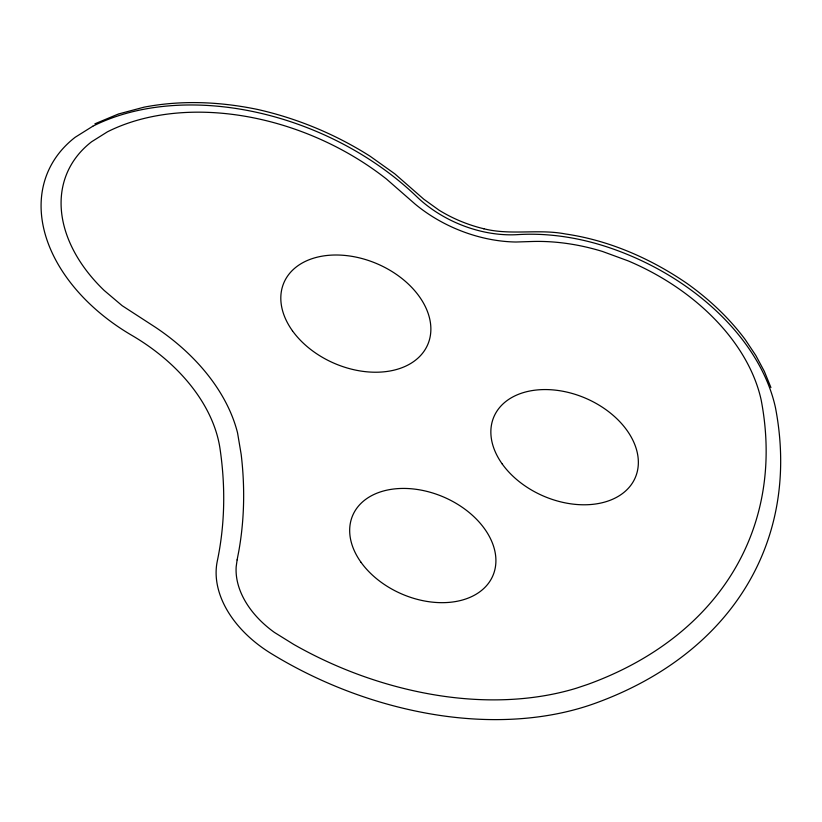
<?xml version="1.0" encoding="UTF-8"?>
<svg xmlns="http://www.w3.org/2000/svg" width="822" height="822" viewBox="0 0 822 822"><rect width="100%" height="100%" fill="white"/><g stroke="black" fill="none" stroke-linecap="round" stroke-linejoin="round"><path stroke-width="1.23" d="M94.89 123.824L117.772 114.268M118.409 114.011L144.066 107.168C181.6 99.945 220.317 101.692 257.615 109.46L257.841 109.511C297.615 118.512 335.674 134.376 370.106 156.231L394.776 173.822L423.854 199.253L439.112 210.227C452.984 218.744 468.191 225.043 484.024 228.793L483.819 228.752C510.606 235.565 538.389 228.732 565.413 233.962C609.236 240.332 650.818 258.57 687.161 283.559L687.356 283.693C709.201 299.311 728.991 317.847 745.092 339.383L755.808 355.443L764.347 371.4L770.923 387.532M237.116 559.885L236.171 566.8A91.345 63.222 23.3 0 0 274.384 632.395L293.773 644.438A302.352 209.271 23.3 0 0 434.684 694.867A289.981 200.702 23.3 0 0 576.53 688.158L587.576 684.459A468.221 324.074 23.3 0 0 761.162 399.954A195.533 135.342 23.3 0 0 628.08 260.851L602.536 251.481A169.568 117.361 23.3 0 0 532.954 241.473L516.01 242.017A119.139 82.457 23.3 0 1 415.141 204.103L386.443 179.011A224.56 155.43 23.3 0 0 107.446 131.818L91.571 141.785A153.663 106.357 23.3 0 0 104.219 290.485L122.149 305.681L155.204 327.125A186.841 129.321 23.3 0 1 237.558 432.906L241.165 454.35A611.28 423.094 23.3 0 1 238.832 550.997L237.116 559.885M92.804 126.228L75.151 137.295A171.695 118.841 23.3 0 0 131.828 335.355A168.839 116.858 23.3 0 1 220.008 448.617A593.299 410.651 23.3 0 1 217.296 561.087A109.357 75.686 23.3 0 0 271.116 653.5A320.354 221.735 23.3 0 0 432.886 714.308A307.952 213.145 23.3 0 0 595.405 703.2A486.254 336.558 23.3 0 0 775.454 407.609A213.607 147.847 23.3 0 0 609.832 247.843A187.56 129.814 23.3 0 0 517.788 234.619A101.137 70.004 23.3 0 1 416.703 196.622A242.634 167.935 23.3 0 0 92.804 126.228M360.992 562.258A76.292 52.803 23.3 0 0 487.528 584.504A76.292 52.803 23.3 0 0 419.857 489.891A76.292 52.803 23.3 0 0 360.992 562.258M292.427 330.763A78.285 54.18 23.3 0 0 422.272 353.583A78.285 54.18 23.3 0 0 352.833 256.505A78.285 54.18 23.3 0 0 292.427 330.763M502.263 464.029A76.96 53.266 23.3 0 0 629.899 486.47A76.96 53.266 23.3 0 0 561.642 391.036A76.96 53.266 23.3 0 0 502.263 464.029"/></g></svg>
